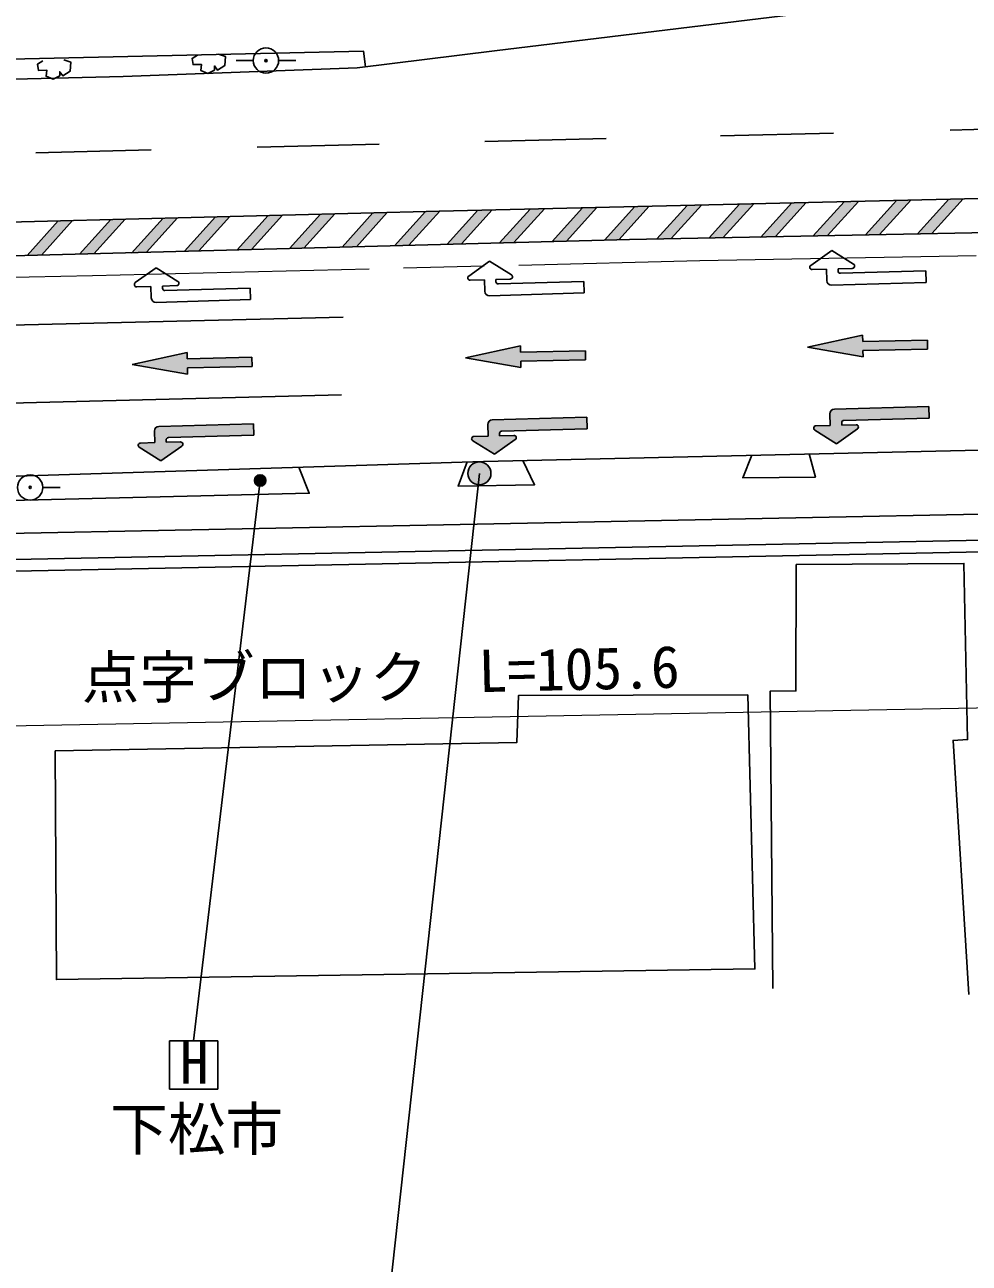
# Model space of a CAD drawing. Units: millimetres at full size, sheet at 1:1000; details may follow other scales. Extents: x 40000 to 680000, y 20000 to 380000.
# Drawn here: x 390517 to 431512, y 247730 to 301476 of the extents above; entities that cross this region are included whole.
import ezdxf
from ezdxf.enums import TextEntityAlignment as Align

# ---------------------------------------------------------------- set-up
doc = ezdxf.new("R2010")
doc.units = ezdxf.units.MM
doc.header["$LTSCALE"] = 1000
doc.linetypes.add('CHAIN', pattern=[18.5, 12, -1.5, 3.5, -1.5])
for name, color, linetype, lineweight in [('M-BGD', 7, 'Continuous', 25), ('M-BGD-EXST', 7, 'Continuous', 25), ('M-BMK', 2, 'CHAIN', 13), ('M-STR-HTXT', 7, 'Continuous', 13), ('M-STR-STRC', 7, 'Continuous', 25)]:
    doc.layers.add(name, color=color, linetype=linetype, lineweight=lineweight)
doc.styles.add('ＭＳ ゴシック', font='')
doc.styles.get('ＭＳ ゴシック').set_extended_font_data('MS Gothic')

msp = doc.modelspace()

# ---------------------------------------------------------------- hatches: boundary and pattern name
at = {"layer": 'M-BGD'}
h = msp.add_hatch(color=256, dxfattribs=at)
edge = h.paths.add_edge_path()
edge.add_ellipse((400987, 299923), major_axis=(41.8, -27.4), ratio=1, start_angle=33.2289, end_angle=-146.7711)
h = msp.add_hatch(color=256, dxfattribs=at)
edge = h.paths.add_edge_path()
edge.add_ellipse((390751, 281398), major_axis=(41.8, -27.4), ratio=1, start_angle=33.2289, end_angle=-146.7711)
at = {"layer": 'M-BGD-EXST'}
msp.add_hatch(color=256, dxfattribs=at).paths.add_polyline_path([(400983, 281699, 1), (400483, 281699, 0.41421), (400733, 281449, 0.41421)])
at = {"layer": 'M-STR-STRC'}
for points in [[(413072, 293494), (412453, 293479), (411125, 292010), (411747, 292027)], [(415345, 293547), (414725, 293532), (413404, 292071), (414025, 292087)], [(417617, 293600), (416997, 293586), (415683, 292131), (416304, 292148)], [(419889, 293654), (419269, 293639), (417953, 292183), (418571, 292195)], [(422161, 293707), (421542, 293692), (420217, 292226), (420834, 292238)], [(424434, 293760), (423814, 293746), (422480, 292270), (423097, 292282)], [(426706, 293814), (426086, 293799), (424743, 292313), (425361, 292325)], [(428978, 293867), (428358, 293852), (427007, 292357), (427624, 292369)], [(431250, 293920), (430631, 293906), (429270, 292400), (429887, 292412)], [(392591, 292979), (391970, 292963), (390616, 291465), (391237, 291481)], [(394868, 293037), (394247, 293021), (392894, 291525), (393516, 291542)], [(397144, 293096), (396523, 293080), (395173, 291586), (395795, 291602)], [(399421, 293154), (398800, 293138), (397452, 291646), (398074, 291663)], [(401698, 293212), (401077, 293196), (399731, 291707), (400352, 291724)], [(403974, 293270), (403354, 293255), (402010, 291768), (402631, 291784)], [(406251, 293329), (405630, 293313), (404289, 291828), (404910, 291845)], [(408528, 293387), (408504, 293386), (407907, 293371), (406567, 291889), (407189, 291905)], [(410800, 293440), (410180, 293426), (408846, 291950), (409468, 291966)], [(412049, 286874), (414859, 286934), (414851, 287331), (412040, 287272), (412034, 287547), (409648, 287022), (412054, 286599)], [(426897, 287337), (429708, 287396), (429699, 287794), (426889, 287734), (426883, 288009), (424496, 287484), (426903, 287062)], [(397575, 286589), (400386, 286648), (400377, 287046), (397567, 286986), (397561, 287261), (395174, 286736), (397581, 286314)], [(425479, 284090), (424859, 284073, 0.74206), (424809, 283888), (425751, 283297), (426659, 283939, 0.74206), (426598, 284121), (425979, 284104), (425976, 284204, -0.41421), (426073, 284306), (429778, 284408), (429764, 284908), (425660, 284795, 0.41388), (425465, 284590)], [(410630, 283628), (410011, 283611, 0.74206), (409960, 283426), (410902, 282835), (411810, 283477, 0.74206), (411749, 283658), (411130, 283641), (411127, 283741, -0.41421), (411224, 283844), (414929, 283945), (414915, 284445), (410811, 284333, 0.41388), (410616, 284128)], [(396157, 283342), (395537, 283325, 0.74206), (395487, 283140), (396429, 282549), (397336, 283191, 0.74206), (397276, 283373), (396657, 283356), (396654, 283456, -0.41421), (396751, 283558), (400456, 283660), (400442, 284160), (396337, 284047, 0.41388), (396143, 283842)], [(410752, 282009, 1), (409752, 282009, 0.41421), (410252, 281509, 0.41421)]]:
    msp.add_hatch(color=256, dxfattribs=at).paths.add_polyline_path(points)
h = msp.add_hatch(color=256, dxfattribs=at)
edge = h.paths.add_edge_path()
edge.add_line((425820, 290787), (425817, 290887))
h = msp.add_hatch(color=256, dxfattribs=at)
edge = h.paths.add_edge_path()
edge.add_line((410971, 290324), (410968, 290424))
h = msp.add_hatch(color=256, dxfattribs=at)
edge = h.paths.add_edge_path()
edge.add_line((396498, 290039), (396495, 290139))

# ---------------------------------------------------------------- linework, layer by layer
at = {"layer": 'M-BGD'}
for p, q in [((400437, 299923), (399687, 299923)), ((401537, 299923), (402287, 299923)), ((391301, 281398), (392051, 281398))]:
    msp.add_line(p, q, dxfattribs=at)
for points in [[(363800, 302323), (367803, 300748), (370603, 299923), (376406, 298778), (394791, 299234), (404950, 299609), (410908, 300348), (423898, 301916)], [(373799, 299292), (373784, 299720), (378351, 299720), (405223, 300329), (405307, 299653)], [(391308, 299906), (391071, 299771), (391113, 299499), (391469, 299508), (391444, 299245), (391757, 299118), (392037, 299262), (392037, 299440), (392173, 299254), (392486, 299457), (392520, 299847), (392215, 299949)], [(398021, 300154), (397783, 300018), (397826, 299747), (398182, 299756), (398156, 299493), (398470, 299366), (398750, 299510), (398750, 299688), (398886, 299502), (399199, 299705), (399233, 300095), (398928, 300196)], [(357929, 255828), (357929, 264083), (359976, 272082), (361308, 274917), (363277, 277159), (366240, 278634), (370085, 280168), (375401, 281420), (410423, 282529), (457930, 283607), (519358, 285512), (567969, 287055)], [(360444, 256529), (360327, 259980), (360681, 262040), (361647, 265463), (362900, 268202), (364065, 270191), (366932, 273231), (369603, 275091), (371153, 276005), (374384, 277197), (376699, 277787), (378715, 278015), (389332, 278252), (438622, 279233), (483889, 280355), (516562, 281131), (568098, 282991)], [(422079, 282793), (421685, 281818), (424835, 281837), (424564, 282850)], [(360943, 256546), (360828, 259946), (361169, 261929), (362117, 265290), (363344, 267971), (364468, 269889), (367260, 272851), (369873, 274670), (371368, 275551), (374533, 276719), (376790, 277294), (378749, 277516), (389342, 277752), (438633, 278733), (483901, 279855), (516577, 280631), (568114, 282491)], [(402408, 282275), (402866, 281145), (385194, 280714), (385850, 281751)], [(409714, 282506), (409323, 281460), (412647, 281517), (412139, 282568)], [(422986, 259653), (422867, 272553), (423986, 272571), (424004, 278048), (431281, 278101), (431439, 270452), (430810, 270417), (431492, 259396)]]:
    msp.add_lwpolyline(points, dxfattribs=at)
msp.add_lwpolyline([(391832, 269962), (391893, 260042), (422209, 260502), (421901, 272394), (411943, 272363), (411881, 270330)], close=True, dxfattribs=at)
for centre, radius in [((400987, 299923), 550), ((400987, 299923), 50), ((390751, 281398), 550), ((390751, 281398), 50)]:
    msp.add_circle(centre, radius, dxfattribs=at)
at = {"layer": 'M-BGD-EXST'}
for p, q in [((400733, 281699), (397842, 257381)), ((398904, 257381), (396804, 257381)), ((396804, 257381), (396804, 255281)), ((398904, 255281), (398904, 257381)), ((396804, 255281), (398904, 255281))]:
    msp.add_line(p, q, dxfattribs=at)
msp.add_circle((400733, 281699), 250, dxfattribs=at)
at = {"layer": 'M-BMK'}
msp.add_lwpolyline([(334393, 289947), (357691, 290004), (366612, 289991), (393464, 290599), (419817, 291242), (445309, 291724), (483136, 292670), (511611, 293527), (544418, 294500), (567709, 295239)], dxfattribs=at)
at = {"layer": 'M-STR-HTXT'}
msp.add_lwpolyline([(364311, 263423), (375886, 270179), (378336, 270886), (385115, 270968), (469185, 272521)], dxfattribs=at)
at = {"layer": 'M-STR-STRC'}
for p, q in [((420714, 296658), (425621, 296779)), ((430692, 296905), (435630, 297027)), ((400604, 296160), (405898, 296291)), ((410487, 296405), (415751, 296535)), ((390999, 295923), (395998, 296046)), ((411125, 292010), (412453, 293479)), ((411747, 292027), (413072, 293494)), ((413404, 292071), (414725, 293532)), ((414025, 292087), (415345, 293547)), ((415683, 292131), (416997, 293586)), ((416304, 292148), (417617, 293600)), ((417953, 292183), (419269, 293639)), ((418571, 292195), (419889, 293654)), ((420217, 292226), (421542, 293692)), ((420834, 292238), (422161, 293707)), ((422459, 292246), (423814, 293746)), ((423097, 292282), (424434, 293760)), ((424743, 292313), (426086, 293799)), ((425361, 292325), (426706, 293814)), ((427007, 292357), (428358, 293852)), ((427624, 292369), (428978, 293867)), ((429270, 292400), (430631, 293906)), ((429887, 292412), (431250, 293920)), ((390616, 291465), (391970, 292963)), ((391237, 291481), (392591, 292979)), ((392894, 291525), (394247, 293021)), ((393516, 291542), (394868, 293037)), ((395156, 291567), (396523, 293080)), ((395795, 291602), (397144, 293096)), ((397452, 291646), (398800, 293138)), ((398074, 291663), (399421, 293154)), ((399731, 291707), (401077, 293196)), ((400352, 291724), (401698, 293212)), ((402010, 291768), (403354, 293255)), ((402631, 291784), (403974, 293270)), ((404289, 291828), (405630, 293313)), ((404910, 291845), (406251, 293329)), ((406567, 291889), (407907, 293371)), ((407189, 291905), (408528, 293387)), ((408846, 291950), (410180, 293426)), ((409468, 291966), (410800, 293440)), ((425544, 291679), (424637, 291035)), ((426487, 291090), (425544, 291679)), ((396222, 290931), (395315, 290287)), ((397164, 290341), (396222, 290931)), ((410695, 291217), (409788, 290573)), ((411638, 290627), (410695, 291217)), ((424698, 290854), (425317, 290872)), ((425332, 290372), (425317, 290872)), ((425817, 290887), (426436, 290905)), ((425820, 290787), (425817, 290887)), ((429627, 290798), (425923, 290690)), ((429642, 290298), (429627, 290798)), ((409849, 290391), (410469, 290410)), ((410483, 289910), (410469, 290410)), ((410968, 290424), (411588, 290442)), ((410971, 290324), (410968, 290424)), ((414779, 290335), (411074, 290227)), ((414793, 289836), (414779, 290335)), ((429642, 290298), (425538, 290178)), ((395376, 290106), (395995, 290124)), ((396010, 289624), (395995, 290124)), ((396495, 290139), (397114, 290157)), ((396498, 290039), (396495, 290139)), ((400305, 290050), (396601, 289942)), ((400320, 289550), (400305, 290050)), ((414793, 289836), (410689, 289716)), ((400320, 289550), (396215, 289430)), ((404341, 288786), (373764, 288060)), ((409648, 287022), (412034, 287547)), ((412040, 287272), (412034, 287547)), ((424496, 287484), (426883, 288009)), ((426889, 287734), (426883, 288009)), ((429699, 287794), (426889, 287734)), ((429699, 287794), (429708, 287396)), ((395174, 286736), (397561, 287261)), ((397567, 286986), (397561, 287261)), ((400377, 287046), (397567, 286986)), ((400377, 287046), (400386, 286648)), ((412054, 286599), (409648, 287022)), ((414851, 287331), (412040, 287272)), ((414851, 287331), (414859, 286934)), ((426903, 287062), (424496, 287484)), ((429708, 287396), (426897, 287337)), ((426903, 287062), (426897, 287337)), ((397581, 286314), (395174, 286736)), ((400386, 286648), (397575, 286589)), ((397581, 286314), (397575, 286589)), ((414859, 286934), (412049, 286874)), ((412054, 286599), (412049, 286874)), ((404264, 285412), (373793, 284649)), ((429764, 284908), (425660, 284795)), ((429764, 284908), (429778, 284408)), ((414915, 284445), (410811, 284333)), ((414915, 284445), (414929, 283945)), ((425465, 284590), (425479, 284090)), ((429778, 284408), (426073, 284306)), ((396143, 283842), (396157, 283342)), ((400442, 284160), (396337, 284047)), ((400442, 284160), (400456, 283660)), ((410616, 284128), (410630, 283628)), ((414929, 283945), (411224, 283844)), ((425751, 283297), (424809, 283888)), ((424859, 284073), (425479, 284090)), ((426659, 283939), (425751, 283297)), ((425976, 284204), (425979, 284104)), ((425979, 284104), (426598, 284121)), ((395537, 283325), (396157, 283342)), ((396654, 283456), (396657, 283356)), ((396657, 283356), (397276, 283373)), ((400456, 283660), (396751, 283558)), ((410902, 282835), (409960, 283426)), ((410011, 283611), (410630, 283628)), ((411810, 283477), (410902, 282835)), ((411127, 283741), (411130, 283641)), ((411130, 283641), (411749, 283658)), ((396429, 282549), (395487, 283140)), ((397336, 283191), (396429, 282549)), ((410252, 282009), (406178, 244829))]:
    msp.add_line(p, q, dxfattribs=at)
for points in [[(371089, 292429), (408504, 293386), (453499, 294442), (459981, 294625), (456877, 292081), (453493, 289893), (449883, 291318), (446466, 292154), (443512, 292674), (416761, 292160), (376834, 291098), (371105, 291031)], [(360730, 271307), (362505, 271275), (375918, 279125), (469114, 280978)]]:
    msp.add_lwpolyline(points, dxfattribs=at)
msp.add_circle((410252, 282009), 500, dxfattribs=at)
for centre, radius, start, end in [((424695, 290954), 100, 125.3636, 271.6735), ((425920, 290790), 100, 181.6735, 271.6735), ((426434, 291005), 100, 271.6735, 57.9834), ((395373, 290206), 100, 125.3636, 271.6735), ((397111, 290257), 100, 271.6735, 57.9834), ((409846, 290491), 100, 125.3636, 271.6735), ((411071, 290327), 100, 181.6735, 271.6735), ((411585, 290542), 100, 271.6735, 57.9834), ((425532, 290378), 200, 181.7379, 271.6735), ((396598, 290042), 100, 181.6735, 271.6735), ((410683, 289916), 200, 181.7379, 271.6735), ((396210, 289630), 200, 181.7379, 271.6735), ((410816, 284133), 200, 91.5696, 181.5052), ((425665, 284595), 200, 91.5696, 181.5052), ((396343, 283847), 200, 91.5696, 181.5052), ((411227, 283744), 100, 91.5696, 181.5696), ((424862, 283973), 100, 91.5696, 237.8795), ((426076, 284206), 100, 91.5696, 181.5696), ((426601, 284021), 100, 305.2597, 91.5696), ((395540, 283225), 100, 91.5696, 237.8795), ((396754, 283458), 100, 91.5696, 181.5696), ((397279, 283273), 100, 305.2597, 91.5696), ((410013, 283511), 100, 91.5696, 237.8795), ((411752, 283558), 100, 305.2597, 91.5696)]:
    msp.add_arc(centre, radius, start, end, dxfattribs=at)

# ---------------------------------------------------------------- texts
at = {"layer": 'M-BGD-EXST', "style": 'ＭＳ ゴシック'}
for s, p in [('H', (397257, 254973)), ('下松市', (394229, 252092))]:
    msp.add_text(s, height=1833, dxfattribs=at).set_placement(p, align=Align.BOTTOM_LEFT)
at = {"layer": 'M-STR-HTXT', "style": 'ＭＳ ゴシック'}
msp.add_text('点字ブロック', height=1833, dxfattribs=at).set_placement((392993, 271695), align=Align.BOTTOM_LEFT)
msp.add_text('L=105.6', height=1833, rotation=1.306, dxfattribs=at).set_placement((410245, 271963), align=Align.BOTTOM_LEFT)

doc.saveas('drawing.dxf')
